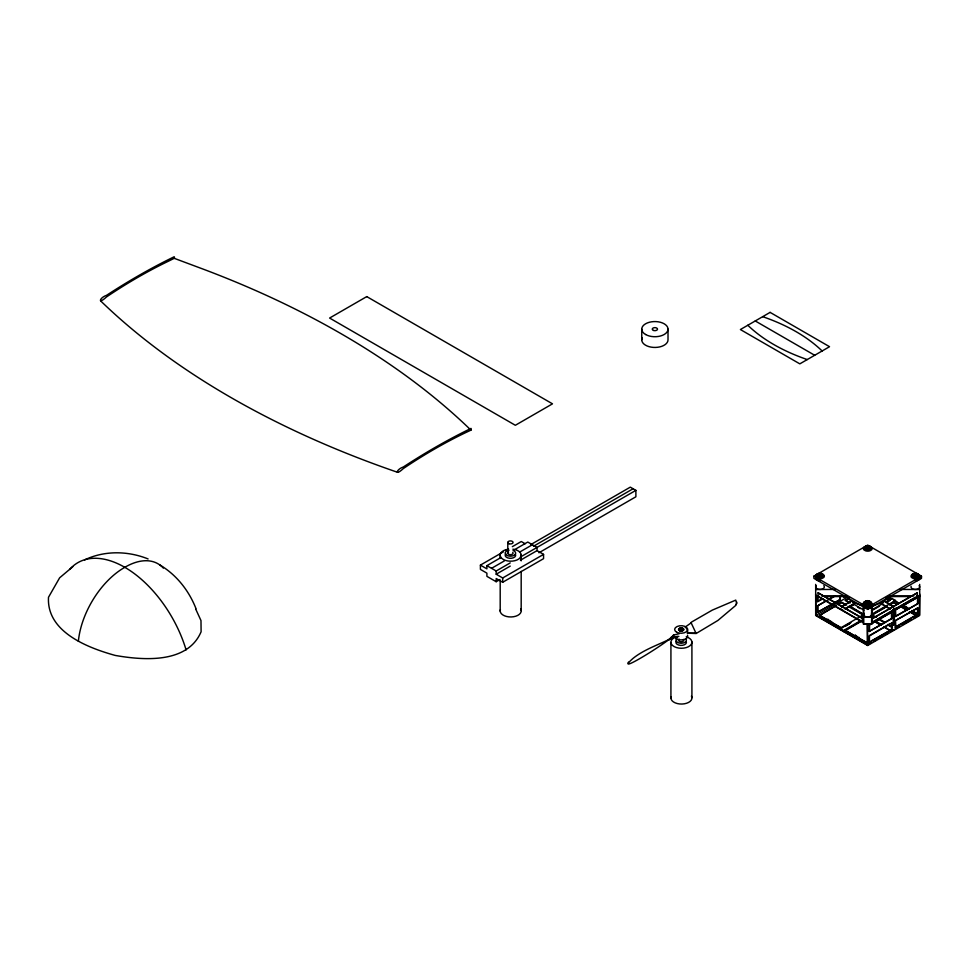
<?xml version="1.0" encoding="UTF-8"?>
<svg xmlns="http://www.w3.org/2000/svg" width="970" height="970" viewBox="0 0 970 970"><rect width="100%" height="100%" fill="white"/><g stroke="black" fill="none" stroke-linecap="round" stroke-linejoin="round"><path stroke-width="1.45" d="M696.084 633.398L691.016 622.546L691.659 622L712.271 610.13L735.745 600.103L736.654 603.11L735.612 605.522L717.897 620.461L696.133 633.507L689.088 633.252M672.853 635.762L673.701 634.913C674.356 638.333 610.166 678.491 632.925 658.485C644.929 648.615 662.849 643.316 673.519 637.072M893.988 624.959L893.988 608.869L894.679 609.257L893.394 625.298L894.085 609.609L896.244 608.02M736.218 604.613L736.618 603.352M628.111 662.983L628.499 662.146M174.236 258.323L168.453 261.185A526.686 304.083 -60 0 0 106.506 296.941C97.909 305.017 99.049 297.851 106.506 295.353A657.769 379.767 -60 0 1 168.44 259.596L174.139 256.783A1.503 0.873 -60 0 1 174.236 258.323L203.785 269.357A853.733 492.893 0 0 1 470.947 430.134A1.503 0.873 -60 0 0 470.947 428.425L465.248 431.238A657.769 379.767 -60 0 0 403.314 466.994C395.857 469.492 394.717 476.658 403.302 468.583A526.686 304.083 -60 0 1 465.248 432.826L470.947 430.134M887.962 597.168L882.53 602.612L872.03 605.826A4.365 2.522 0 0 1 868.793 608.275M668.597 639.97L672.21 636.405M72.762 566.735L59.631 577.817L48.5 597.265C46.451 631.967 87.773 647.827 115.236 655.429C143.511 660.4 187.525 663.807 201.105 631.761L200.984 620.582L195.673 608.99M890.108 609.111L880.457 603.194L884.179 601.048L893.831 606.626M685.099 627.154L691.161 622.849M668.803 639.812L673.835 636.951M500.023 579.514L496.191 581.721L486.904 576.362L486.904 573.149L480.405 569.39L480.405 565.11L503.394 551.833M505.94 550.354L508.498 548.887M512.33 546.668L521.266 541.515L525.17 543.758M480.405 565.11L486.904 568.856L486.904 565.643L500.957 557.532M513.724 550.16L527.777 542.048L537.053 547.407L537.053 550.62L543.564 554.379L543.564 558.671L502.69 582.267L496.191 578.508L496.191 581.721M530.711 544.643L630.306 487.134L635.884 490.359L635.884 496.786L538.908 552.779M491.547 568.323L504.315 560.951M519.641 552.1L532.409 544.728M533.512 546.255L633.095 488.747M486.904 565.643L496.191 571.003L510.244 562.891M520.453 556.998L635.884 490.359M496.191 571.003L496.191 574.216L510.244 566.104M520.453 560.211L537.053 550.62M496.191 574.216L502.69 577.974L543.564 554.379M679.436 630.476A2.449 1.419 0 0 0 683.535 629.833A2.449 1.419 0 0 0 680.54 628.111A2.449 1.419 0 0 0 679.436 630.476L682.904 628.475M813.866 576.18L867.677 545.116L921.5 576.18L921.5 578.326L867.689 609.403L813.866 578.326L813.866 576.18L867.689 607.256L921.5 576.18M865.931 547.686L869.459 549.032A1.225 0.703 60 0 1 868.817 549.347L867.677 548.693L866.586 549.323A1.225 0.703 -60 0 1 865.955 549.008L867.677 548.014M817.759 576.507A1.225 0.703 -60 0 1 817.625 576.277L820.45 575.271L822.22 576.301L821.675 576.616A1.225 0.703 60 0 1 821.529 576.847M819.347 575.271L819.347 575.962L818.146 575.271L818.692 574.955A1.225 0.703 60 0 1 818.062 573.9L819.905 574.955L822.22 574.252A1.225 0.703 -60 0 1 821.578 575.307L820.45 575.962L820.45 575.271M866.586 549.323L865.398 548.693L870.005 546.668L867.677 547.371L865.834 546.316A1.225 0.703 60 0 0 866.477 547.371M817.625 576.277L822.22 574.252M818.813 576.908L819.905 576.277L821.032 576.932M868.817 549.347L870.005 548.717L868.223 547.686L869.362 549.032A1.225 0.703 60 0 0 870.005 548.717M817.528 596.392L817.528 601.533L822.778 598.502M817.528 601.533L823.069 598.684M818.838 605.062L825.397 601.279M829.338 599.011L834.576 595.98M832.248 604.104L817.528 612.264L817.528 605.826L834.879 596.15M817.528 612.264L840.117 599.557L840.117 595.701M834.879 602.588L840.117 599.557M846.458 595.907L843.536 597.241M815.673 594.028L815.976 615.307L847.174 597.29M841.681 628.342L819.395 615.477L835.121 606.044M837.74 604.54L841.681 602.261L846.543 605.074M849.332 602.734L845.391 600.466L849.332 597.847M819.395 615.477L836.431 605.632M839.062 604.116L841.681 602.612L845.61 604.88M845.391 600.466L849.332 598.187M841.536 606.626L851.199 601.048L854.909 603.194L845.258 609.111M841.536 606.965L851.199 601.048M845.258 608.772L854.909 603.194M826.04 620.436L827.895 619.357L831.617 622.194L829.75 623.261L826.04 620.436L826.04 621.115L827.895 619.357M863.967 615.138L850.193 606.492L853.903 604.346L863.93 610.13M850.193 607.171L853.903 604.346M865.664 601.351A1.225 0.703 60 0 0 866.307 602.418L865.761 602.734A1.225 0.703 60 0 1 865.119 601.679L867.507 602.418L869.835 601.715A1.225 0.703 -60 0 1 869.193 602.77L868.053 603.425L869.835 601.715M917.644 574.313L914.771 576.022L913.57 575.331A1.225 0.703 60 0 1 912.928 574.276L915.328 575.028L917.644 574.313A1.225 0.703 -60 0 1 917.511 574.701M829.75 622.57L831.617 621.503M913.57 575.331L914.116 575.016A1.225 0.703 60 0 1 913.485 573.961M869.29 601.4A1.225 0.703 -60 0 1 868.647 602.455L865.773 604.055A1.225 0.703 -60 0 0 866.416 604.371L865.228 603.74L868.053 602.734L869.835 603.764L868.647 604.395A1.225 0.703 60 0 0 869.278 604.08A1.225 0.703 60 0 0 869.835 603.764M913.34 576.665A1.225 0.703 -60 0 1 913.049 576.338L914.771 575.343M914.771 576.022L913.049 576.338M917.099 573.997A1.225 0.703 -60 0 1 916.456 575.052L913.594 576.653A1.225 0.703 -60 0 0 913.728 576.883M914.237 576.968L915.328 576.338L915.328 575.028M916.953 576.908A1.225 0.703 60 0 0 917.099 576.677L917.644 576.362L915.874 575.343L915.874 576.022M839.826 629.421L839.826 628.39L863.967 614.446L850.193 606.492M871.496 610.106L882.93 603.498M885.477 602.03L891.83 598.357L895.553 600.503L889.757 604.54M850.86 622.704L841.681 628.002L829.132 620.764M860.038 617.405L862.657 615.889M872.927 609.96L879.487 606.177M887.356 601.63L889.975 600.115L887.356 601.982M845.61 626.074L849.55 623.807M839.826 628.39L843.536 630.536L861.336 620.254M895.553 600.503L871.399 614.446L876.407 617.344M843.536 631.215L862.439 620.303M871.399 615.138L885.816 606.808M867.689 643.013L845.391 630.488L862.439 620.654M871.399 615.477L887.138 606.395M889.757 604.88L893.685 602.612L896.316 604.116M872.066 618.593L917.305 592.815L917.305 596.55L872.066 622.667M872.066 618.933L917.305 592.815M892.521 610.166L895.007 608.736M872.066 622.316L915.425 597.278M869.241 631.385L891.539 618.52L891.539 612.082L891.83 618.69L869.241 631.385L869.241 624.959L890.217 612.846M895.249 609.948L917.838 597.241L917.838 603.679L895.553 616.544L895.249 609.948L917.838 597.241M869.241 624.959L891.83 612.264M853.6 636.344L855.467 635.277L859.178 638.102L857.322 639.181L853.6 636.344L853.6 637.035L855.467 635.277M903.761 608.081L905.616 606.323L909.327 609.148L903.094 605.547M895.249 616.374L917.838 603.679M857.322 638.49L859.178 637.423M868.999 642.601L891.83 629.421L891.83 622.982L869.544 635.847L869.241 642.116L869.241 635.677L890.217 623.564M895.249 620.667L917.838 607.972L917.838 614.398L895.553 627.275L895.249 620.667L917.838 607.972M868.999 642.261L891.83 629.421M894.995 627.25L917.535 614.228L917.535 607.802M815.976 615.307L867.386 644.989L871.29 642.734M873.885 641.231L876.492 639.739M879.087 638.236L882.991 635.98M885.586 634.477L888.193 632.973M890.787 631.482L899.893 626.22M902.488 624.716L911.594 619.466M914.201 617.963L918.093 615.707M815.673 584.389L815.673 615.477L867.689 645.499L919.693 615.477L919.693 584.389M892.521 610.506L894.085 609.609M864.658 546.85L865.567 546.449A4.365 2.522 0 0 1 869.92 546.449L871.521 547.371A4.365 2.522 0 0 1 871.521 549.893L869.92 550.814A4.365 2.522 0 0 1 865.567 550.814L863.967 549.893A4.365 2.522 0 0 1 863.967 547.371L865.992 545.904A3.504 2.025 0 0 1 869.496 545.904L870.781 546.643A3.504 2.025 0 0 1 870.781 548.668L869.496 549.408A3.504 2.025 0 0 1 865.992 549.408L864.706 548.668A3.504 2.025 0 0 1 864.706 546.643M816.885 574.434L817.783 574.034M912.309 574.507L913.206 574.107M864.488 601.897L865.398 601.497A4.365 2.522 0 0 1 866.44 601.255M84.548 559.933C104.336 550.402 127.931 550.79 148.107 558.95M673.568 635.059L679.388 633.64M670.888 637.702L677.496 636.817M678.018 636.526L671.398 637.193L677.218 636.708M671.592 637.011L678.891 636.405M695.927 633.119L687.269 633.24A4.753 2.74 60 0 0 687.56 632.973L687.609 632.767A18.77 10.84 60 0 0 687.427 629.469L686.19 628.257M815.673 589.53L835.206 589.42M900.136 589.42L919.693 589.53M863.312 622.667L818.074 596.55L818.074 592.815L863.312 618.593M815.673 595.956L818.68 595.956M821.687 595.956L845.719 595.956M889.611 595.956L913.679 595.956M916.686 595.956L919.693 595.956M815.673 596.55L818.68 596.55M824.694 596.55L845.719 596.55M889.611 596.55L910.672 596.55M916.686 596.55L919.693 596.55M863.312 616.932L872.03 616.932M863.724 617.272L871.606 617.272M917.571 574.107L918.469 574.507M822.148 574.034L823.736 574.955A4.365 2.522 0 0 1 823.736 577.477L822.148 578.399A4.365 2.522 0 0 1 817.783 578.399L816.182 577.477A4.365 2.522 0 0 1 816.182 574.955L818.207 573.488A3.504 2.025 0 0 1 821.711 573.488L822.996 574.228A3.504 2.025 0 0 1 822.996 576.253L821.711 576.992A3.504 2.025 0 0 1 818.207 576.992L816.934 576.253A3.504 2.025 0 0 1 816.934 574.228M852.812 602.612L863.312 605.826A4.365 2.522 0 0 0 866.537 608.275M755.254 320.961L814.691 355.275M869.362 547.723L868.817 547.407A1.225 0.703 -60 0 0 869.459 546.352M912.928 574.276L917.099 576.677M919.693 594.028L919.402 614.956M888.059 596.865L891.83 599.048L891.83 598.357M895.553 601.194L899.323 603.376M911.848 610.603L918.141 614.24M888.484 597.459L891.09 598.963M893.685 600.466L898.887 603.461M902.791 605.716L907.993 608.723M911.897 610.967L918.396 614.725M886.204 597.944L889.975 600.115M897.468 604.443L893.685 602.612M901.239 606.626L907.471 610.227M909.896 611.621L915.983 615.477L909.423 611.694M886.046 598.187L889.975 600.466M900.245 606.395L906.804 610.178M893.831 606.965L884.179 601.048M880.457 603.194L890.108 608.772M821.578 575.307L821.032 574.992A1.225 0.703 -60 0 0 821.675 573.937M865.119 601.679L866.962 602.734L865.87 604.055A1.225 0.703 -60 0 1 865.228 603.74M867.507 603.049L869.278 604.08M891.83 622.982L891.539 629.251M878.917 618.787L885.186 622.4L881.463 624.547L875.207 620.933M845.391 600.115L850.253 602.928M857.662 607.196L860.172 608.651M872.648 615.853L875.158 617.308M878.917 619.478L883.925 622.364M887.611 624.498L892.473 627.299M888.447 625.323L891.066 626.826M875.207 621.612L881.463 625.238M883.9 626.644L889.975 630.488L884.725 627.457M848.241 606.395L863.967 615.477M874.237 621.406L880.796 625.189M818.074 592.815L863.312 618.933M840.372 608.736L842.845 610.166M819.941 597.278L863.312 622.316M819.395 615.138L827.895 620.048M845.391 630.488L854.57 635.786M858.511 638.054L866.368 642.601M679.436 628.475L682.904 630.476M159.868 564.976C176.552 574.846 189.041 590.791 196.025 608.736M851.199 601.388L847.368 597.168M736.533 601.727L736.666 602.6M917.535 597.071L917.535 603.51M895.553 610.118L895.553 616.544M895.553 620.836L895.553 627.275M893.394 609.221L893.394 625.298M872.03 605.716L872.03 624.049L863.312 624.049L863.312 605.716M871.606 605.486L871.606 623.71L863.724 623.71L863.724 605.486M869.544 625.129L869.544 631.567M867.677 547.371L867.677 548.693M867.689 607.256L867.689 609.403M867.689 645.499L867.386 623.88L867.386 644.989M867.507 602.418L867.507 603.74M867.131 548.377L865.288 546.631A1.225 0.703 60 0 0 865.786 547.553M843.536 630.536L843.536 631.567M839.826 595.531L839.826 599.387M819.905 574.955L819.905 576.277M817.831 596.562L817.831 601.703M817.831 605.995L817.831 612.434M691.913 641.91L691.913 697.672M670.925 642.516L670.925 698.279M668.015 329.145L668.015 339.864A13.131 7.578 0 0 1 653.174 347.381A13.131 7.578 0 0 1 642.201 337.912M641.752 329.145L641.752 339.864M521.181 554.816L521.181 560.854M521.181 571.403L521.181 610.591M507.795 542.424L507.795 553.142M502.69 577.974L502.69 582.267M500.193 555.434L500.193 558.441M500.193 581.054L500.193 611.197M807.258 359.567A170.744 98.576 0 0 1 747.821 325.253M762.675 316.669A170.744 98.576 0 0 1 822.123 350.982M397.7 472.341A853.733 492.893 0 0 1 100.504 300.761M687.475 635.168A6.535 3.771 0 0 1 682.856 639.788A6.535 3.771 0 0 1 674.853 637.12M686.214 636.805A10.512 6.062 0 0 1 690.07 645.656A10.512 6.062 0 0 1 674.38 646.711L673.992 646.493A10.512 6.062 0 0 1 675.714 637.108M691.428 696.108A10.512 6.062 0 0 1 681.946 704.038A10.512 6.062 0 0 1 671.155 696.702M683.438 639.472A2.631 1.516 0 0 1 682.662 641.473A2.631 1.516 0 0 1 679.145 641.206A2.631 1.516 0 0 1 679.303 639.157M686.239 641.582A5.25 3.031 0 0 1 680.479 645.377A5.25 3.031 0 0 1 676.611 640.855M685.705 638.709A5.25 3.031 0 0 1 681.158 643.255A5.25 3.031 0 0 1 676.611 638.709M512.9 549.19A10.512 6.062 0 0 1 520.041 557.895A10.512 6.062 0 0 1 503.636 559.629L503.26 559.411A10.512 6.062 0 0 1 507.468 549.347M520.696 609.027A10.512 6.062 0 0 1 511.214 616.956A10.512 6.062 0 0 1 500.411 609.621M512.706 552.391A2.631 1.516 0 0 1 511.93 554.391A2.631 1.516 0 0 1 508.413 554.125A2.631 1.516 0 0 1 508.571 552.075M515.506 554.5A5.25 3.031 0 0 1 509.735 558.296A5.25 3.031 0 0 1 505.879 553.773M513.057 550.524A5.25 3.031 0 0 1 514.136 555.289A5.25 3.031 0 0 1 505.879 554.658A5.25 3.031 0 0 1 509.068 550.22M868.708 602.297A2.631 1.516 0 0 1 869.775 602.794M818.001 575.271A2.631 1.516 0 0 1 818.498 574.992A2.522 1.455 0 0 1 818.959 574.883M821.105 574.822A2.631 1.516 0 0 1 822.172 575.307M913.279 575.246A2.631 1.516 0 0 1 913.764 574.967M870.09 549.275A2.631 1.516 0 0 1 869.738 549.614M865.567 549.578A2.631 1.516 0 0 1 865.24 549.226M868.72 547.286A2.631 1.516 0 0 1 869.314 547.48M918.42 574.288A3.504 2.025 0 0 1 918.42 576.313L917.135 577.053A3.504 2.025 0 0 1 913.631 577.053L912.358 576.313A3.504 2.025 0 0 1 912.358 574.288M917.644 576.362A1.225 0.703 60 0 1 917.511 576.592M913.364 575.416A2.522 1.455 0 0 1 914.383 574.943M916.31 574.931A2.522 1.455 0 0 1 917.365 575.38M864.537 601.691A3.504 2.025 0 0 0 864.537 603.716L865.822 604.455A3.504 2.025 0 0 0 869.326 604.455L870.611 603.716A3.504 2.025 0 0 0 870.611 601.691L869.326 600.951A3.504 2.025 0 0 0 865.822 600.951L863.797 602.418A4.365 2.522 0 0 0 863.797 604.94L865.398 605.862A4.365 2.522 0 0 0 869.75 605.862L871.351 604.94A4.365 2.522 0 0 0 871.351 602.418L869.75 601.497A4.365 2.522 0 0 0 868.708 601.255M868.502 602.321A2.522 1.455 0 0 1 869.544 602.77M818.304 576.823A1.225 0.703 -60 0 1 818.171 576.592M818.838 573.791A4.365 2.522 0 0 1 821.093 573.791M822.22 576.301A1.225 0.703 60 0 1 821.578 576.616L817.504 574.216A1.225 0.703 60 0 0 817.698 574.701M820.887 574.87A2.522 1.455 0 0 1 821.942 575.319M866.04 549.008A1.225 0.703 -60 0 1 865.398 548.693M870.005 546.668A1.225 0.703 -60 0 1 869.508 547.589M865.773 549.541A2.522 1.455 0 0 1 865.434 549.214M868.671 547.286A2.522 1.455 0 0 1 869.253 547.468M919.111 585.65A4.365 2.522 0 0 1 915.898 589.408A4.365 2.522 0 0 1 911.121 586.256M919.693 578.326A4.365 2.522 0 0 1 915.328 580.848M823.809 585.65A4.365 2.522 0 0 1 820.038 589.42A4.365 2.522 0 0 1 816.255 585.65M820.038 580.848A4.365 2.522 0 0 1 815.673 578.326M871.448 613.161A4.365 2.522 0 0 1 867.665 616.932A4.365 2.522 0 0 1 863.894 613.161M78.364 641.328A65.366 37.745 -60 0 1 124.803 567.329A65.366 37.745 -60 0 1 163.348 568.093M69.658 569.451A93.908 54.223 60 0 1 131.302 571.439A93.908 54.223 60 0 1 186.094 649.9M912.915 573.876L911.606 575.028A4.365 2.522 0 0 0 911.606 577.538L913.206 578.459A4.365 2.522 0 0 0 917.571 578.459L919.16 577.538A4.365 2.522 0 0 0 919.16 575.028L917.135 573.549A3.504 2.025 0 0 0 913.631 573.549L912.915 573.876M366.757 296.602L329.606 318.051L515.349 425.284L552.5 403.835L366.757 296.602M770.107 312.376L740.389 329.545L799.826 363.859L829.544 346.702L770.107 312.376M645.596 334.504A13.131 7.578 0 0 0 667.566 331.109A13.131 7.578 0 0 0 651.488 321.822A13.131 7.578 0 0 0 645.596 334.504M653.574 330.455A2.631 1.516 0 0 0 657.514 329.145A2.631 1.516 0 0 0 653.574 327.836A2.631 1.516 0 0 0 653.574 330.455M676.551 632.137A6.535 3.771 0 0 0 687.475 630.452A6.535 3.771 0 0 0 679.473 625.832A6.535 3.771 0 0 0 676.551 632.137M679.849 630.815A2.631 1.516 0 0 0 683.789 629.506A2.631 1.516 0 0 0 679.849 628.196A2.631 1.516 0 0 0 679.849 630.815M509.117 543.733A2.631 1.516 0 0 0 513.057 542.424A2.631 1.516 0 0 0 509.117 541.102A2.631 1.516 0 0 0 509.117 543.733M869.229 604.916A2.631 1.516 0 0 0 869.726 604.637A2.522 1.455 0 0 1 869.144 604.819M865.228 604.249A2.631 1.516 0 0 0 866.04 604.88A2.522 1.455 0 0 1 865.264 604.261M866.707 602.285A2.631 1.516 0 0 0 865.604 602.746A2.522 1.455 0 0 1 866.574 602.346M866.719 547.262A2.631 1.516 0 0 0 866.113 547.456A2.522 1.455 0 0 1 866.743 547.298"/></g></svg>
